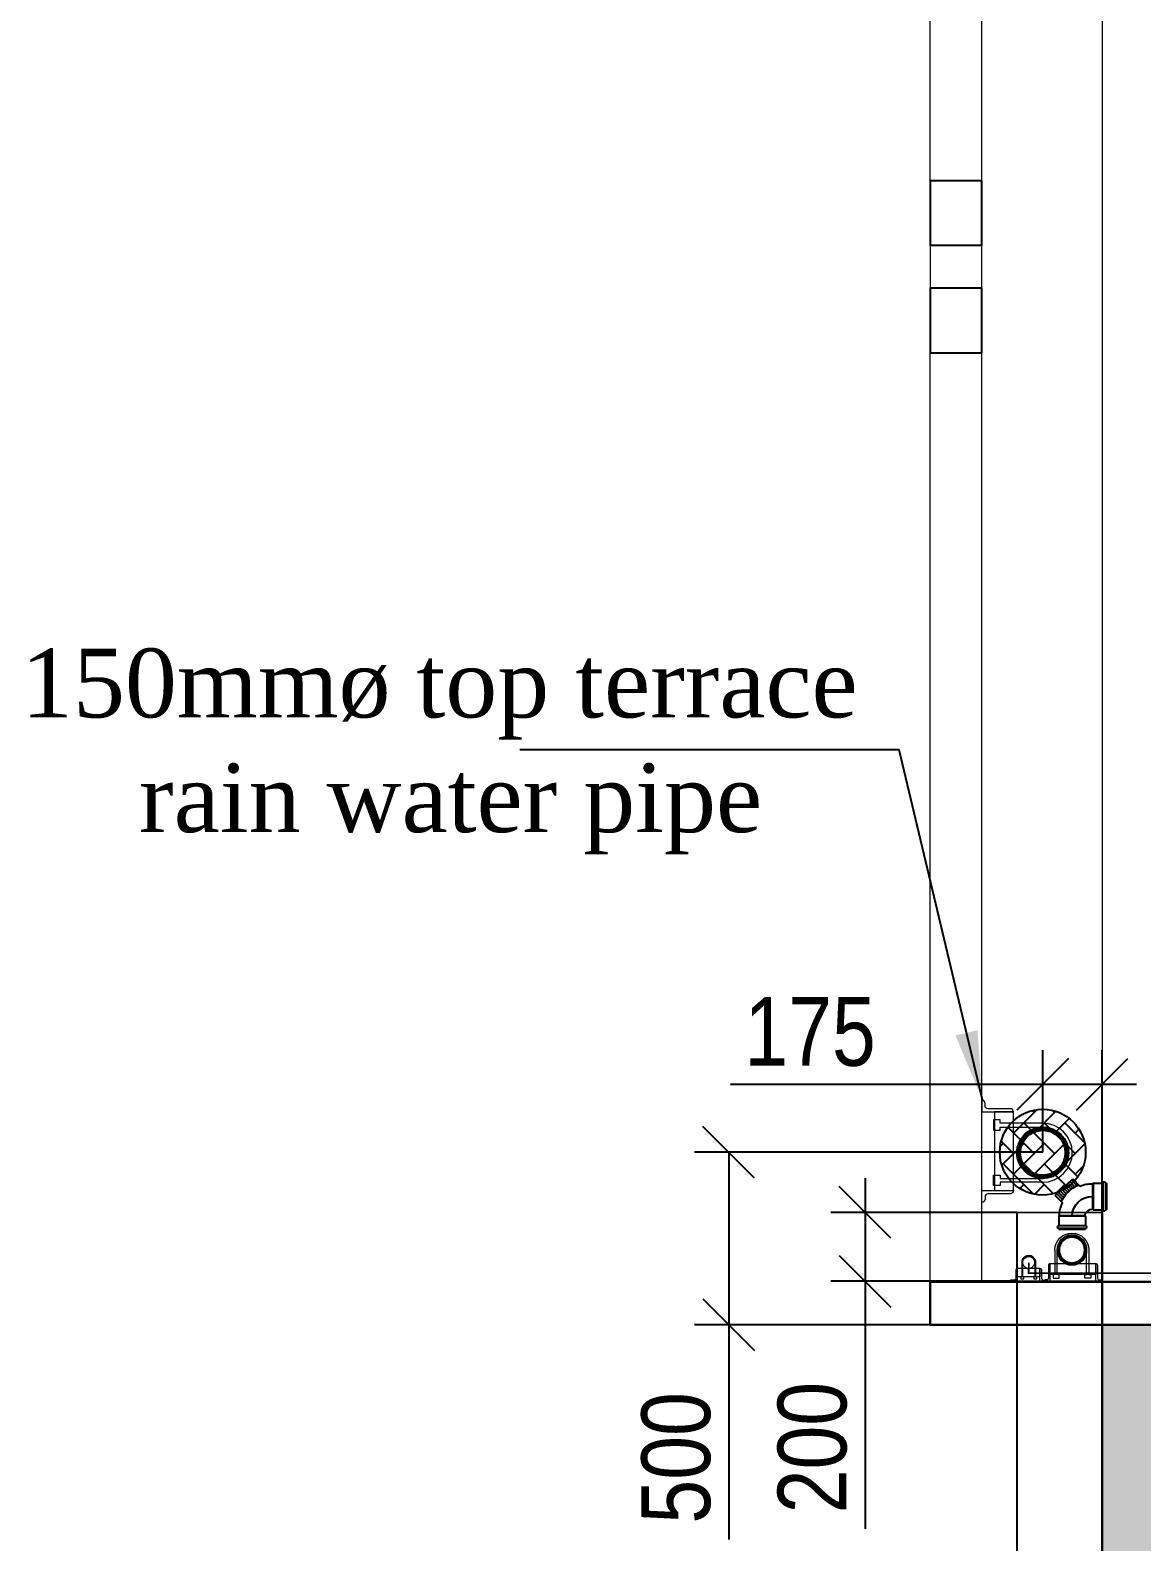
# Model space of a CAD drawing. Header units: inches. Extents: x 5899882 to 5988838, y -468923 to -96891.
# Drawn here: x 5954962 to 5958194, y -383763 to -379369 of the extents above; entities that cross this region are included whole.
import ezdxf

# ---------------------------------------------------------------- set-up
doc = ezdxf.new("R2010")
doc.units = ezdxf.units.IN
doc.header["$MEASUREMENT"] = 0
doc.linetypes.add('1', pattern=[0])
doc.layers.get('Defpoints').update_dxf_attribs({"color": 8})
for name, color, linetype in [('0 slc  sleeve 200mm', 3, '1'), ('0 slc Rwp sloape', 7, 'Continuous'), ('0- SLC ARCH LAYOUT', 7, 'Continuous'), ('0- SLC DIMENSION', 7, 'Continuous'), ('0- SLC HIDE BOX & CUTOUT', 6, 'Continuous'), ('0-SLC- Waste water down take', 6, 'Continuous'), ('0-SLC-100mm Soil Pipe', 190, 'Continuous'), ('0-SLC-75MM WASTE PIPE', 6, 'Continuous'), ('0-SLC-DOMESTIC LINE', 5, 'DOMESTIC_LINE'), ('P-TEXT', 7, 'Continuous'), ('rwp', 5, 'Continuous')]:
    doc.layers.add(name, color=color, linetype=linetype)
for name, color, linetype, lineweight in [('0-SLC-CLAMPS', 7, 'Continuous', 9), ('0-SLC-P-Angle', 6, 'Continuous', 0), ('ARLC-COL', 8, 'Continuous', 30), ('ARLC-ELE0', 8, 'Continuous', 9), ('ARLC-ELE1', 8, 'Continuous', 13), ('ARLC-GRILL', 8, 'Continuous', 9), ('ARLC-HATCH-C', 8, 'Continuous', 5), ('ARLC-RCC', 8, 'Continuous', 25)]:
    doc.layers.add(name, color=color, linetype=linetype, lineweight=lineweight)
doc.styles.add('ARIAL', font='tahoma.ttf')
doc.styles.get("Standard").update_dxf_attribs({"font": 'arial.ttf'})
doc.styles.add('swis cn bt', font='swissc.ttf')
doc.linetypes.add('DOMESTIC_LINE', pattern='A,0.5,-0.2,["DWS",ARIAL,S=0.1,R=0,X=-0.1,Y=-0.05],-0.25', length=0.95)
doc.dimstyles.new('SLC', dxfattribs={"dimtxt": 200, "dimasz": 150, "dimexe": 100, "dimexo": 0, "dimgap": 50, "dimtad": 1, "dimdec": 0, "dimrnd": 5, "dimzin": 1, "dimdsep": 46, "dimtxsty": 'swis cn bt', "dimblk": 'OBLIQUE', "dimcen": 60, "dimdle": 100, "dimclrd": 256, "dimclre": 256, "dimclrt": 256, "dimazin": 0, "dimtfac": 1, "dimtdec": 0, "dimtofl": 0, "dimtmove": 0, "dimatfit": 3, "dimfxl": 0.18, "dimtolj": 1, "dimtzin": 0, "dimarcsym": 0})
doc.dimstyles.get("Standard").update_dxf_attribs({"dimtxt": 200, "dimasz": 200, "dimexe": 0.18, "dimexo": 0.0625, "dimgap": 0.09, "dimtad": 0, "dimdec": 0, "dimrnd": 5, "dimzin": 0, "dimdsep": 46, "dimtxsty": 'Standard', "dimblk": 'OBLIQUE', "dimcen": 0.09, "dimadec": 0, "dimazin": 0, "dimtfac": 1, "dimtdec": 0, "dimtofl": 0, "dimtmove": 0, "dimatfit": 3, "dimfxl": 1, "dimtolj": 1, "dimtzin": 0, "dimarcsym": 0})

# ---------------------------------------------------------------- blocks, each defined once
blk = doc.blocks.new('A$C7CE91767')
at = {"layer": 'ARLC-COL'}
blk.add_lwpolyline([(750.0000000018626, -6775.000000000087), (-499.9999999981374, -6775.000000000087), (-499.9999999981374, -6900.000000000087), (750.0000000018626, -6900.000000000087)], close=True, dxfattribs=at)
at = {"layer": 'ARLC-ELE1'}
for p, q in [((-499.9999999981374, -3762.500000003813), (-499.9999999981374, -3887.500000000087)), ((-349.9999999981374, -3887.500000000087), (-349.9999999981374, -3762.500000003813))]:
    blk.add_line(p, q, dxfattribs=at)
at = {"layer": 'ARLC-GRILL'}
for points in [[(-499.9999999981374, -3575.000000003813), (-499.9999999981374, -875.0000000000873)], [(-349.9999999981374, -3575.000000003813), (-349.9999999981374, -875.0000000000873)], [(-499.9999999981374, -6775.000000000087), (-499.9999999981374, -4075.000000000087)], [(-349.9999999981374, -6775.000000000087), (-349.9999999981374, -4074.999999996362)]]:
    blk.add_lwpolyline(points, dxfattribs=at)
at = {"layer": 'ARLC-RCC'}
for points in [[(-349.9999999981374, -3575.000000003813), (-499.9999999981374, -3575.000000003813), (-499.9999999981374, -3762.500000003813), (-349.9999999981374, -3762.500000003813)], [(-349.9999999981374, -3887.500000000087), (-499.9999999981374, -3887.500000000087), (-499.9999999981374, -4075.000000000087), (-349.9999999981374, -4075.000000000087)]]:
    blk.add_lwpolyline(points, close=True, dxfattribs=at)
blk = doc.blocks.new('A$C250334D4')
at = {"layer": 'ARLC-HATCH-C', "ltscale": 0.1}
blk.add_hatch(color=256, dxfattribs=at).paths.add_polyline_path([(12894.99999904633, -26025), (12894.99999904633, -26775), (13644.99999904633, -26775), (13644.99999904633, -26025)])
at = {"layer": 'ARLC-COL'}
blk.add_lwpolyline([(13644.99999904633, -26025), (12894.99999904633, -26025), (12894.99999904633, -26775), (13644.99999904633, -26775)], close=True, dxfattribs=at)
at = {"layer": 'ARLC-ELE0'}
blk.add_line((12894.99999904633, -19875), (12894.99999904633, -26025), dxfattribs=at)
at = {"color": 1}
blk.add_blockref('A$C7CE91767', (12894.99999904633, -19125), dxfattribs=at)
blk = doc.blocks.new('548')
at = {"color": 0}
for p, q in [((0.0602361064070749, 0.08314675416553999), (0.0579049967697927, 0.0808156445283714)), ((0.0579049967697927, 0.0808156445283714), (0.0579049967697358, -0.0173505971908981)), ((0.0604883189203065, 0.0833989666788853), (0.0604883189201928, -0.0199339193414119)), ((0.0608450012772721, 0.0833989666788853), (0.0975159364109288, 0.0833989666788853)), ((0.0975159364109857, 0.0851211814457855), (0.0975159364107441, -0.0216561341085395)), ((0.1000992585613858, 0.0877045035962425), (0.1052659028625271, 0.0877045035962425)), ((0.1078492250128704, 0.0851211814458424), (0.1078492250129273, -0.0216561341085395)), ((0.1078492250129273, 0.0833989666788853), (0.1121547619303982, 0.0833989666788284)), ((0.1121547619303982, 0.0833989666788284), (0.1121547619303413, -0.0199339193414687)), ((-0.0673867400185628, -0.0499505598356365), (0.0359461460016917, -0.049950559834187)), ((-0.0673867400185628, -0.0503072421924884), (-0.067386740018037, -0.0869781773262588)), ((-0.0671345275052602, -0.0496983473222912), (-0.0648034178681627, -0.0473672376850658)), ((-0.0648034178681627, -0.0473672376850658), (0.0333628238511068, -0.0473672376836731)), ((0.0356939334883322, -0.0496983473208275), (0.0333628238511068, -0.0473672376836731)), ((0.0359461460016917, -0.0503072421910389), (0.0359461460022175, -0.0869781773248093)), ((0.0602361064070181, -0.0196817068281092), (0.0579049967697358, -0.0173505971908981)), ((0.0608450012771016, -0.0199339193414119), (0.0975159364108152, -0.0199339193415256)), ((0.1000992585613289, -0.0242394562589397), (0.1052659028622997, -0.0242394562588828)), ((0.1078492250128704, -0.0199339193414687), (0.1121547619303413, -0.0199339193414687)), ((-0.071692276935508, -0.0895614994768863), (-0.0716922769354511, -0.0947281437778713)), ((-0.0691089547849799, -0.0869781773263157), (0.0376683607692172, -0.0869781773247382)), ((-0.0691089547848662, -0.0973114659283283), (0.0376683607693451, -0.0973114659268077)), ((-0.0673867400179233, -0.0973114659282715), (-0.0673867400178665, -0.101617002845785)), ((-0.0673867400178665, -0.101617002845785), (0.0359461460024448, -0.1016170028443355)), ((0.035946146002388, -0.0973114659268077), (0.0359461460024448, -0.1016170028443355)), ((0.0402516829197452, -0.0895614994752663), (0.0402516829198021, -0.0947281437762939))]:
    blk.add_line(p, q, dxfattribs=at)
for points in [[(-0.0189777657395496, 0.0966114836979557), (-0.0839378019012571, 0.0287533446409043)], [(-0.05507437440329, 0.0589044743593092), (-0.0373242156142908, 0.0419123939275181)], [(-0.0490582729593143, 0.0651889759157314), (-0.0313512183151943, 0.0482381587258516)], [(-0.0430421715153528, 0.0714734774721535), (-0.0249513828722456, 0.0541553148938761)], [(-0.0370260700714482, 0.0777579790286325), (-0.0181193394450787, 0.0596587219276188)], [(-0.0310099686274867, 0.0840424805850546), (-0.0108433653889222, 0.0647371578361629)], [(-0.0249938671835111, 0.0903269821415336), (-0.0031045081470467, 0.0693724794934525)], [(-0.0189777657395496, 0.0966114836979557), (0.00973231210385, 0.0691275632599826)], [(-0.0839378019012571, 0.0287533446409043), (-0.0552277240578576, 0.001269424202917)], [(-0.0791387801790933, 0.0337664681334928), (-0.0568423135863867, 0.0124222447836218)], [(-0.0731226787351176, 0.0400509696899718), (-0.0526456612442843, 0.0204484899406765)], [(-0.0671065772911561, 0.0463354712463939), (-0.047981290081637, 0.0280269917330713)], [(-0.0610904758472515, 0.0526199728028303), (-0.0428697760581827, 0.0351774473572846)]]:
    blk.add_lwpolyline(points, dxfattribs=at)
for centre, radius, start, end in [((0.0590119103498239, -0.0430693118252634), 0.1283808133028075, 114.7894390255769, 157.7105609777186), ((0.0635015822736875, -0.04736723768326099), 0.1283050001418438, 92.50000000023331, 114.7761294668299), ((0.0608450012772721, 0.0825378592953286), 0.0008611073835023, 90, 135), ((0.1000992585614426, 0.0851211814457855), 0.0025833221505069, 90, 180), ((0.1052659028624703, 0.0851211814457855), 0.0025833221505069, 0, 90), ((0.0635015822736875, -0.04736723768326099), 0.1283050001418438, 157.7238705346079, 180), ((0.0635015822736875, -0.04736723768326099), 0.0792218792822124, 92.50000000023331, 180), ((-0.0665256326350487, -0.0503072421924884), 0.0008611073835023, 135, 180), ((0.0644613194568677, -0.047752563204952), 0.0311008826996851, 102.1697220167195, 179.2901136874885), ((0.0350850386181776, -0.0503072421910389), 0.0008611073835023, 0, 45), ((0.0608450012771584, -0.019072811957912), 0.0008611073835023, 225, 270), ((0.1000992585612721, -0.0216561341085395), 0.0025833221505069, 180, 270), ((0.1052659028624134, -0.0216561341084258), 0.0025833221505069, 270, 0), ((-0.0691089547849799, -0.0895614994768295), 0.0025833221505069, 90, 180), ((-0.0691089547849231, -0.0947281437778713), 0.0025833221505069, 180, 270), ((0.0376683607692172, -0.0895614994753231), 0.0025833221505069, 0, 90), ((0.0376683607692741, -0.0947281437762939), 0.0025833221505069, 270, 0)]:
    blk.add_arc(centre, radius, start, end, dxfattribs=at)
at = {"color": 8}
blk.add_arc((0.0635015822736875, -0.04736723768326099), 0.0792218792822124, 92.50000000023331, 180, dxfattribs=at)
blk = doc.blocks.new('an80')
for points in [[(-46, 0), (-46, 66.31834324478949), (-51, 66.31834324478949), (-51, 76.31834324478949), (-35, 76.31834324478949), (-35, 66.31834324478949), (-40, 66.31834324478949), (-40, 0)], [(46, 0), (46, 66.31834324478949), (51, 66.31834324478949), (51, 76.31834324478949), (35, 76.31834324478949), (35, 66.31834324478949), (40, 66.31834324478949), (40, 0)]]:
    blk.add_lwpolyline(points)
for radius in [46, 40]:
    blk.add_arc((0, 0), radius, 180, 360)
blk = doc.blocks.new('176')
at = {"layer": '0-SLC-CLAMPS', "elevation": 5.6402509286e-06}
for points in [[(-108.6441339902812, 76.65487678382397), (-108.6441339902812, 80.07912621069498, 0.4142135623730951), (-114.0012768482556, 85.4362690677599), (-114.0012768482556, 85.4362690677599), (-114.0012768482556, 65.94059119656868), (-61.0727054181334, 65.94059119656868, 0.4142135623730951), (-66.42984827703911, 71.29773392584954), (-103.2869911341404, 71.29773392584954, -0.4142135623730951)], [(-108.6441339902812, -75.79616682478354), (-108.6441339902812, -79.22041625301881, -0.4142135623730951), (-114.0012768482556, -84.57755911008367), (-114.0012768482556, -84.57755911008367), (-114.0012768482556, -65.08188123889249), (-61.0727054181334, -65.08188123889249, -0.4142135623730951), (-66.42984827703911, -70.43902396771864), (-103.2869911341404, -70.43902396771864, 0.4142135623730951)]]:
    blk.add_lwpolyline(points, format="xyb", close=True, dxfattribs=at)
blk.add_lwpolyline([(-92.85841964263818, 65.94059122862836), (-92.85841964263818, -65.0818812068328), (-61.0727054181334, -65.0818812068328), (-61.07270541996697, 65.94059116473636)], close=True, dxfattribs=at)
at = {"layer": 'rwp', "color": 5, "const_width": 5.357142857142997, "elevation": 5.6402510286e-06}
blk.add_lwpolyline([(-12.50127678847639, -42.20297962055428, 1), (-12.50127678847639, 38.15416323659065, 1)], format="xyb", close=True, dxfattribs=at)
at = {"layer": 'rwp', "color": 5}
for radius in [42.857142857144, 37.500000000001]:
    blk.add_circle((-12.50127678847639, -2.024408191981819, 5.6402510286e-06), radius, dxfattribs=at)
at = {"layer": '0-SLC-CLAMPS', "color": 6, "xscale": 1.0714285714286, "yscale": 1.0714285714286, "zscale": 1.0714285714286, "rotation": 90}
blk.add_blockref('an80', (-12.50127678393619, -2.024408191981819, 5.6402509286e-06), dxfattribs=at)
blk = doc.blocks.new('80mm')
at = {"layer": '0-SLC- Waste water down take', "const_width": 5}
blk.add_lwpolyline([(-37.5, 0, 1), (37.5, 0, 1)], format="xyb", close=True, dxfattribs=at)
at = {"layer": '0-SLC- Waste water down take'}
for radius in [40, 35]:
    blk.add_circle((0, 0), radius, dxfattribs=at)
blk = doc.blocks.new('DSF')
at = {"layer": '0-SLC-CLAMPS'}
for points in [[(1498.450342175982, 220.3213039411914), (1498.446917926554, 220.3213039411914, -0.4142135623730951), (1498.441560783697, 220.3266610840496), (1498.441560783697, 220.3266610840496), (1498.461056461568, 220.3266610840496), (1498.461056461568, 220.27373251262, -0.4142135623730951), (1498.455699318839, 220.2790896554782), (1498.455699318839, 220.3159467983354, 0.4142135623730951)], [(1498.604190582707, 220.3213039411914), (1498.607614832133, 220.3213039411914, 0.4142135623730951), (1498.61297197499, 220.3266610840496), (1498.61297197499, 220.3266610840496), (1498.593476297119, 220.3266610840496), (1498.593476297119, 220.27373251262, 0.4142135623730951), (1498.598833439849, 220.2790896554782), (1498.598833439849, 220.3159467983354, -0.4142135623730951)]]:
    blk.add_lwpolyline(points, format="xyb", close=True, dxfattribs=at)
blk.add_lwpolyline([(1498.59347629715, 220.305518226844), (1498.4610564616, 220.305518226844), (1498.4610564616, 220.27373251262), (1498.593476297087, 220.2737325126211)], close=True, dxfattribs=at)
at = {"layer": '0-SLC- Waste water down take', "lineweight": 0, "ltscale": 12, "xscale": 0.0010714285714286, "yscale": 0.0010714285714286, "zscale": 0.0010714285714286}
blk.add_blockref('80mm', (1498.524113934615, 220.2344628590858), dxfattribs=at)
at = {"layer": '0-SLC-CLAMPS', "xscale": 0.0010714285714286, "yscale": 0.0010714285714286, "zscale": 0.0010714285714286}
blk.add_blockref('an80', (1498.524113934615, 220.2344628590817), dxfattribs=at)
blk = doc.blocks.new('_OBLIQUE')
at = {"color": 0, "linetype": 'ByBlock'}
blk.add_line((-0.5, -0.5), (0.5, 0.5), dxfattribs=at)
blk = doc.blocks.new('200SS')
at = {"layer": '0 slc  sleeve 200mm'}
h = blk.add_hatch(dxfattribs=at)
h.set_pattern_fill('AR-HBONE', color=3, scale=10.56007014637759, angle=90)
h.set_pattern_definition([(135, (276793.652605434, -63998.6078902788), (-59.73677768247444, 3.7e-15), [126.7208417565323, -42.24028058551097]), (225, (276763.7842165902, -63968.73950143642), (-59.73677768247444, 3.7e-15), [126.7208417565323, -42.24028058551096])])
edge = h.paths.add_edge_path()
edge.add_arc((0, 0), 124.7771836007768, 0, 360)
at = {"layer": '0 slc  sleeve 200mm', "color": 3}
blk.add_circle((0, 0), 124.7771836007768, dxfattribs=at)
blk = doc.blocks.new('*D375')
at = {"layer": '0- SLC DIMENSION', "lineweight": -2, "transparency": 16777216}
for p, q in [((5957905.901056174, -382630.4106016761), (5956893, -382630.4106016761)), ((5956993, -382630.4106016761), (5956993, -383231.9092889301)), ((5958078.866172347, -383131.9092889301), (5956893, -383131.9092889301)), ((5956993, -383131.9092889301), (5956993, -383755.6755226963))]:
    blk.add_line(p, q, dxfattribs=at)
at = {"layer": 'Defpoints', "color": 0, "transparency": 16777216}
for p in [(5956993, -382630.4106016761), (5957905.901056174, -382630.4106016761), (5958078.866172347, -383131.9092889301)]:
    blk.add_point(p, dxfattribs=at)
at = {"layer": '0- SLC DIMENSION', "lineweight": -2, "transparency": 16777216, "xscale": 150, "yscale": 150, "zscale": 150}
for p, rotation in [((5956993, -382630.4106016761), 90), ((5956993, -383131.9092889301), 270)]:
    blk.add_blockref('_OBLIQUE', p, dxfattribs=dict(at, rotation=rotation))
at = {"layer": '0- SLC DIMENSION', "transparency": 16777216, "insert": (5956840.467532467, -383518.7924058122), "char_height": 200, "attachment_point": 5, "rotation": 90, "style": 'swis cn bt'}
blk.add_mtext('\\A1;500', dxfattribs=at)
blk = doc.blocks.new('*D383')
at = {"layer": '0- SLC DIMENSION', "lineweight": -2, "transparency": 16777216}
for p, q in [((5957905.901056174, -382630.4106016682), (5957905.901056174, -382333.3370160418)), ((5958078.866172347, -383131.9092889301), (5958078.866172347, -382333.3370160418)), ((5957905.901056174, -382433.3370160418), (5956997.876623377, -382433.3370160418)), ((5958178.866172347, -382433.3370160418), (5957905.901056174, -382433.3370160418))]:
    blk.add_line(p, q, dxfattribs=at)
at = {"layer": 'Defpoints', "color": 0, "transparency": 16777216}
for p in [(5957905.901056174, -382433.3370160418), (5957905.901056174, -382630.4106016682), (5958078.866172347, -383131.9092889301)]:
    blk.add_point(p, dxfattribs=at)
at = {"layer": '0- SLC DIMENSION', "lineweight": -2, "transparency": 16777216, "xscale": 150, "yscale": 150, "zscale": 150, "rotation": 180}
blk.add_blockref('_OBLIQUE', (5957905.901056174, -382433.3370160418), dxfattribs=at)
at = {"layer": '0- SLC DIMENSION', "lineweight": -2, "transparency": 16777216, "xscale": 150, "yscale": 150, "zscale": 150}
blk.add_blockref('_OBLIQUE', (5958078.866172347, -382433.3370160418), dxfattribs=at)
at = {"layer": '0- SLC DIMENSION', "transparency": 16777216, "insert": (5957229.5, -382280.6746783794), "char_height": 200, "attachment_point": 5, "style": 'swis cn bt'}
blk.add_mtext('\\A1;175', dxfattribs=at)
blk = doc.blocks.new('*D386')
at = {"layer": '0- SLC DIMENSION', "lineweight": -2, "transparency": 16777216}
for p, q in [((5957389.5, -382705.4092889241), (5957389.5, -383005.4092889278)), ((5957831.076698663, -382805.4092889241), (5957289.5, -382805.4092889241)), ((5957831.076698663, -383005.4092889278), (5957289.5, -383005.4092889278)), ((5957389.5, -383005.4092889278), (5957389.5, -383725.2337662349))]:
    blk.add_line(p, q, dxfattribs=at)
at = {"layer": 'Defpoints', "color": 0, "transparency": 16777216}
for p in [(5957831.076698663, -382805.4092889241), (5957389.5, -383005.4092889278), (5957831.076698663, -383005.4092889278)]:
    blk.add_point(p, dxfattribs=at)
at = {"layer": '0- SLC DIMENSION', "lineweight": -2, "transparency": 16777216, "xscale": 150, "yscale": 150, "zscale": 150}
for p, rotation in [((5957389.5, -382805.4092889241), 90), ((5957389.5, -383005.4092889278), 270)]:
    blk.add_blockref('_OBLIQUE', p, dxfattribs=dict(at, rotation=rotation))
at = {"layer": '0- SLC DIMENSION', "transparency": 16777216, "insert": (5957236.707792208, -383489.0000000002), "char_height": 200, "attachment_point": 5, "rotation": 90, "style": 'swis cn bt'}
blk.add_mtext('\\A1;200', dxfattribs=at)
blk = doc.blocks.new('*D382')
at = {"layer": '0- SLC DIMENSION', "lineweight": -2, "transparency": 16777216}
for p, q in [((5957831.076698663, -382805.4092889241), (5957831.076698663, -384164.3370160418)), ((5958078.866172349, -382805.4092889241), (5958078.866172349, -384164.3370160418)), ((5957831.076698663, -384064.3370160418), (5957027.766233766, -384064.3370160418)), ((5958178.866172349, -384064.3370160418), (5957831.076698663, -384064.3370160418))]:
    blk.add_line(p, q, dxfattribs=at)
at = {"layer": 'Defpoints', "color": 0, "transparency": 16777216}
for p in [(5957831.076698663, -382805.4092889241), (5958078.866172349, -382805.4092889241), (5957831.076698663, -384064.3370160418)]:
    blk.add_point(p, dxfattribs=at)
at = {"layer": '0- SLC DIMENSION', "lineweight": -2, "transparency": 16777216, "xscale": 150, "yscale": 150, "zscale": 150, "rotation": 180}
blk.add_blockref('_OBLIQUE', (5957831.076698663, -384064.3370160418), dxfattribs=at)
at = {"layer": '0- SLC DIMENSION', "lineweight": -2, "transparency": 16777216, "xscale": 150, "yscale": 150, "zscale": 150}
blk.add_blockref('_OBLIQUE', (5958078.866172349, -384064.3370160418), dxfattribs=at)
at = {"layer": '0- SLC DIMENSION', "transparency": 16777216, "insert": (5957264, -383911.5448082496), "char_height": 200, "attachment_point": 5, "style": 'swis cn bt'}
blk.add_mtext('\\A1;250', dxfattribs=at)

msp = doc.modelspace()

# ---------------------------------------------------------------- block references
at = {"layer": '0- SLC ARCH LAYOUT'}
msp.add_blockref('A$C250334D4', (5945183.866173301, -357106.90928893), dxfattribs=at)

# ---------------------------------------------------------------- next in the draw order: linework, layer by layer
at = {"layer": '0- SLC HIDE BOX & CUTOUT', "const_width": 5}
msp.add_lwpolyline([(5958078.866172349, -382805.4092889241), (5957831.076698663, -382805.4092889241), (5957831.076698663, -383005.4092889278), (5958078.866172349, -383005.4092889278)], close=True, dxfattribs=at)
at = {"layer": '0-SLC-DOMESTIC LINE', "color": 5, "linetype": '1', "const_width": 5}
msp.add_lwpolyline([(5957865.437113016, -382951.5534487456), (5957864.981083612, -382981.9092889259), (5958748.866172348, -382981.9092889259), (5958748.866172348, -380541.9092889317), (5958903.866172347, -380541.9092889317)], dxfattribs=at)
at = {"layer": '0-SLC-DOMESTIC LINE', "color": 5, "linetype": '1', "const_width": 3.2}
msp.add_lwpolyline([(5957864.981083611, -382967.7477778041, 0.9999999999999998), (5957864.981083611, -382933.5757290584, 0.9999999999999998), (5957864.981083611, -382967.7477778041)], format="xyb", dxfattribs=at)
at = {"layer": '0-SLC-P-Angle', "color": 0}
for points in [[(5957823.087296931, -383002.0282369762), (5957813.323880565, -383002.0277994979, 0.4142135623730951), (5957808.441953675, -383006.9092889099), (5957808.441953675, -383006.9092889099), (5957832.850494381, -383006.910382607), (5957832.852249029, -382967.7497129787, 0.4142135623730951), (5957827.970322255, -382972.631202392), (5957827.96922381, -382997.1467475634, -0.4142135623730951)], [(5957882.796619176, -382946.8740835701), (5957882.796592614, -382992.7775098006), (5957880.120602397, -382992.7775073845), (5957880.120597579, -382998.1294877999), (5957888.683766237, -382998.1294955283), (5957888.683771064, -382992.7775151127), (5957886.007780862, -382992.777512697), (5957886.007807423, -382946.8740864665, 0.8016900016001302), (5957844.866423815, -382946.8740613532), (5957844.866397252, -382992.7774875849), (5957842.190407045, -382992.7774851716), (5957842.190402221, -382998.1294655854), (5957850.753570879, -382998.1294733137), (5957850.753575702, -382992.7774928974), (5957848.077585503, -382992.7774904834), (5957848.077612063, -382946.8740642529, -0.7661365129775483)], [(5957907.452038859, -383002.0282369762), (5957917.215455225, -383002.0277994979, -0.4142135623730951), (5957922.097382115, -383006.9092889099), (5957922.097382115, -383006.9092889099), (5957897.688841407, -383006.910382607), (5957897.68708676, -382967.7497129787, -0.4142135623730951), (5957902.569013536, -382972.631202392), (5957902.570111978, -382997.1467475634, 0.4142135623730951)]]:
    msp.add_lwpolyline(points, format="xyb", close=True, dxfattribs=at)
msp.add_lwpolyline([(5957897.823167168, -382967.7431405937), (5957897.823167168, -382992.4714732504), (5957832.851729039, -382992.4733141429), (5957832.851729039, -382967.7449814851)], close=True, dxfattribs=at)

# ---------------------------------------------------------------- next in the draw order: block references
at = {"layer": '0 slc  sleeve 200mm', "color": 3}
msp.add_blockref('200SS', (5957905.901056174, -382630.4106016682), dxfattribs=at)
at = {"layer": '0-SLC-100mm Soil Pipe', "color": 30, "xscale": -1000, "yscale": 1000, "zscale": 1000, "rotation": 180}
msp.add_blockref('DSF', (4459466.73097326, -162680.248204877), dxfattribs=at)
at = {"layer": '0-SLC-75MM WASTE PIPE', "xscale": -750, "yscale": 750, "zscale": 750, "rotation": 89.98986444955146}
msp.add_blockref('548', (5958015.036037916, -382770.4581695155), dxfattribs=at)
at = {"layer": '0-SLC-CLAMPS', "xscale": 1.744186046511625, "yscale": 1.744186046511625, "zscale": 1.744186046511625}
msp.add_blockref('176', (5957927.705608713, -382628.3796571453, -9.837646968488356e-06), dxfattribs=at)

# ---------------------------------------------------------------- next in the draw order: texts
at = {"layer": 'P-TEXT', "color": 7, "insert": (5954382.097331206, -381465.8370160417), "char_height": 200, "width": 3434.545674960864, "attachment_point": 4, "rotation": 359.99999538938255}
msp.add_mtext('\\pi553.27;{\\fTimes New Roman|b0|i0|c0|p18;\\C3;150mmø top terrace\\P\\pi820.8; rain water pipe }', dxfattribs=at)

# ---------------------------------------------------------------- next in the draw order: dimensions: what is measured, and where the dimension line sits
at = {"layer": '0- SLC DIMENSION'}
dim = msp.add_linear_dim(base=(5957905.901056174, -382433.3370160418), p1=(5958078.866172347, -383131.9092889301), p2=(5957905.901056174, -382630.4106016682), dimstyle='SLC', override={"dimfxl": 0}, dxfattribs=at)
dim.commit()
dim.dimension.update_dxf_attribs({"geometry": '*D383', "text_midpoint": (5957229.5, -382433.3370160418), "dimtype": 160})
for base, p1, p2, picture, middle in [((5956993, -382630.4106016761), (5958078.866172347, -383131.9092889301), (5957905.901056174, -382630.4106016761), '*D375', (5956993, -383518.7924058122)), ((5957389.5, -383005.4092889278), (5957831.076698663, -382805.4092889241), (5957831.076698663, -383005.4092889278), '*D386', (5957389.5, -383489.0000000002))]:
    dim = msp.add_linear_dim(base=base, p1=p1, p2=p2, angle=90, dimstyle='SLC', override={"dimfxl": 0}, dxfattribs=at)
    dim.commit()
    dim.dimension.update_dxf_attribs({"geometry": picture, "text_midpoint": middle, "dimtype": 160})
at = {"layer": '0- SLC DIMENSION', "color": 1}
dim = msp.add_linear_dim(base=(5957831.076698663, -384064.3370160418), p1=(5958078.866172349, -382805.4092889241), p2=(5957831.076698663, -382805.4092889241), dimstyle='SLC', dxfattribs=at)
dim.commit()
dim.dimension.update_dxf_attribs({"geometry": '*D382', "text_midpoint": (5957264, -384064.3370160418), "dimtype": 160})

# ---------------------------------------------------------------- next in the draw order: leaders
at = {"layer": '0 slc Rwp sloape', "color": 2}
msp.add_leader([(5957730.483375438, -382478.0039229022), (5957489, -381461.3370160418), (5956385.504850461, -381461.3370160418)], dimstyle='Standard', override={"dimasz": 200, "dimclrd": 3, "dimfxl": 0.18}, dxfattribs=at)

doc.saveas('drawing.dxf')
